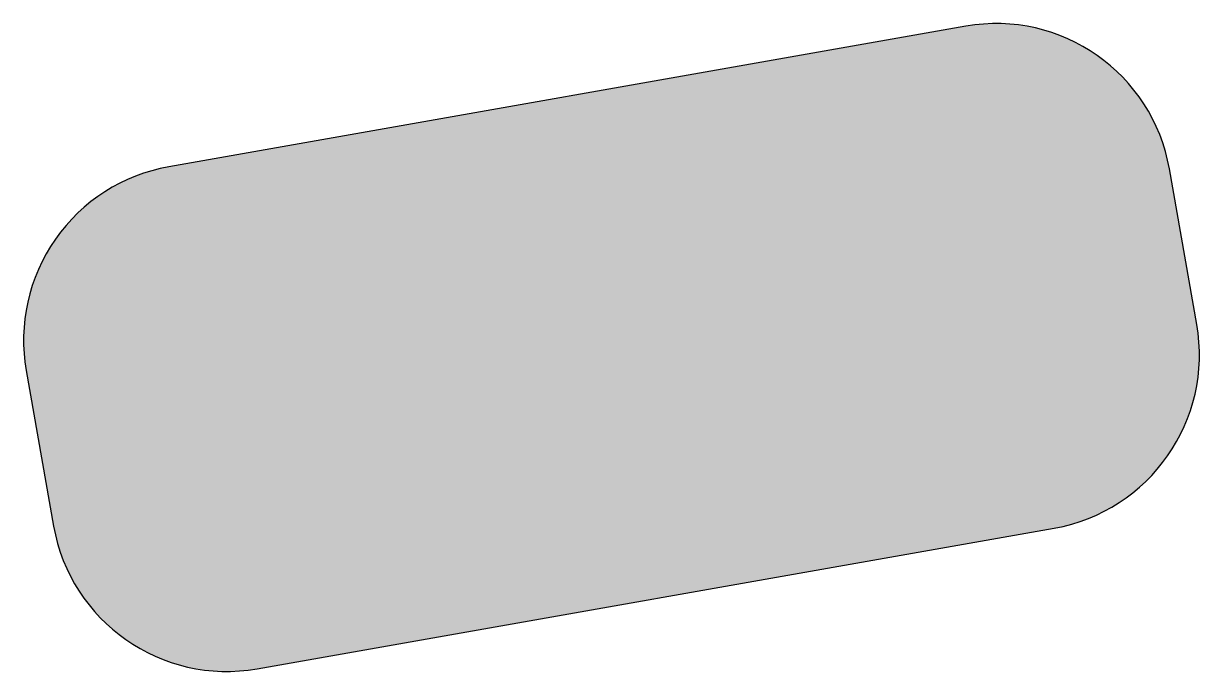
# Model space of a CAD drawing. Header units: millimetres. Extents: x 8.3 to 41.7, y 10.8 to 29.2.
import ezdxf

# ---------------------------------------------------------------- set-up
doc = ezdxf.new("R2010")
doc.units = ezdxf.units.MM
doc.layers.get('0').update_dxf_attribs({"lineweight": 25})

msp = doc.modelspace()

# ---------------------------------------------------------------- hatches: boundary and pattern name
at = {"transparency": 33554687}
h = msp.add_hatch(color=256, dxfattribs=at)
edge = h.paths.add_edge_path(flags=0)
edge.add_line((14.924, 10.868), (37.592, 14.865))
edge.add_arc((36.723, 19.789), 5, 280, 370)
edge.add_line((41.647, 20.657), (40.868, 25.076))
edge.add_arc((35.944, 24.208), 5, 10, 100)
edge.add_line((35.076, 29.132), (12.408, 25.135))
edge.add_arc((13.277, 20.211), 5, 100, 190)
edge.add_line((8.353, 19.343), (9.132, 14.924))
edge.add_arc((14.056, 15.792), 5, 190, 280)

# ---------------------------------------------------------------- linework, layer by layer
for p, q in [((35.076, 29.132), (12.408, 25.135)), ((41.647, 20.657), (40.868, 25.076)), ((8.353, 19.343), (9.132, 14.924)), ((14.924, 10.868), (37.592, 14.865))]:
    msp.add_line(p, q)
for centre, start, end in [((35.944, 24.208), 10, 100), ((13.277, 20.211), 100, 190), ((36.723, 19.789), 280, 10), ((14.056, 15.792), 190, 280)]:
    msp.add_arc(centre, 5, start, end)

doc.saveas('drawing.dxf')
